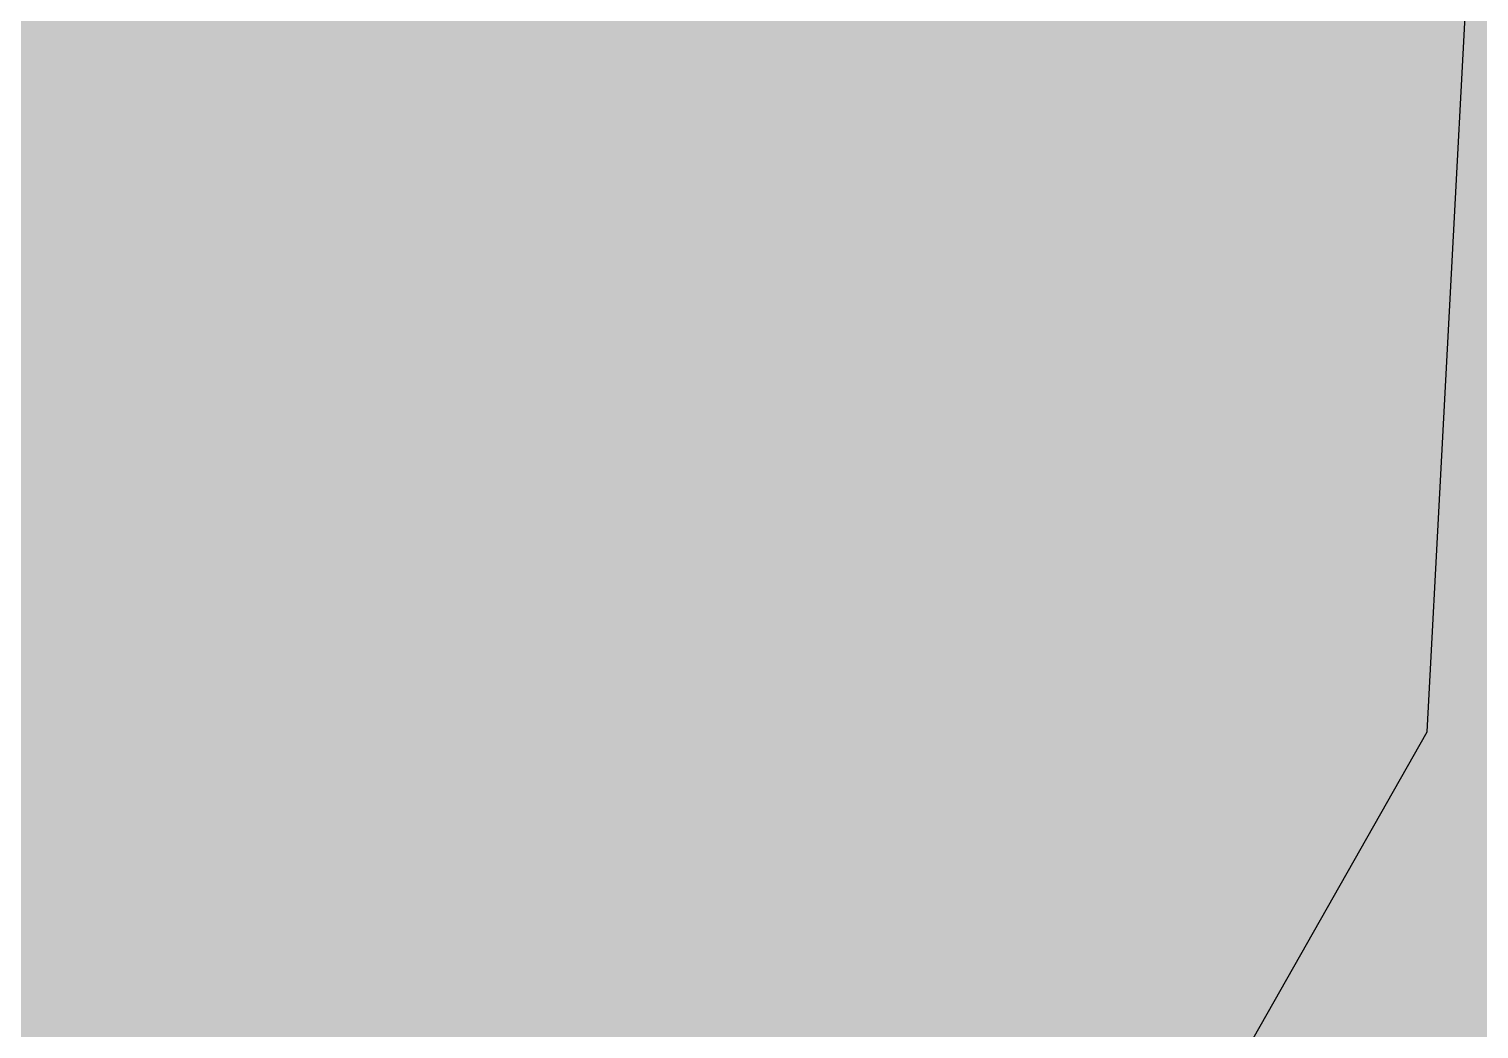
# Model space of a CAD drawing. Extents: x 327443 to 331974, y 6141950 to 6143778.
# Drawn here: x 329902.606 to 329905.744, y 6142673.971 to 6142676.134 of the extents above; entities that cross this region are included whole.
import ezdxf

# ---------------------------------------------------------------- set-up
doc = ezdxf.new("R2010")
doc.units = 0
doc.header["$LTSCALE"] = 5
doc.layers.add('P-BUFFER-H 30m', color=51, linetype='Continuous')
doc.layers.add('WETLAND', color=143, linetype='Continuous')

msp = doc.modelspace()

# ---------------------------------------------------------------- hatches: boundary and pattern name
at = {"layer": 'P-BUFFER-H 30m'}
h = msp.add_hatch(color=256, dxfattribs=at)
h.dxf.hatch_style = 1
edge = h.paths.add_edge_path()
edge.add_line((329824.3507, 6142785.9848), (329846.2964, 6142772.1568))
edge.add_line((329846.2964, 6142772.1568), (330173.0963, 6142626.7726))
edge.add_line((330173.0963, 6142626.7726), (330458.628, 6142615.8627))
edge.add_arc((330457.4827, 6142585.8891), 29.9955, -2.18816, 87.81184, ccw=False)
edge.add_line((330487.4563, 6142584.7439), (330486.6928, 6142564.7615))
edge.add_arc((330456.7192, 6142565.9067), 29.9955, 267.81184, 357.81184, ccw=False)
edge.add_line((330455.5739, 6142535.9331), (330160.4246, 6142547.2105))
edge.add_arc((330161.5698, 6142577.1841), 29.9955, 246.01706, 267.81184, ccw=False)
edge.add_line((330149.3777, 6142549.7783), (329810.4971, 6142700.5368))
edge.add_arc((329822.6892, 6142727.9427), 29.9955, 237.78488, 246.01706, ccw=False)
edge.add_line((329806.6987, 6142702.5649), (329793.879, 6142710.6426))
edge.add_line((329793.879, 6142710.6426), (329661.5454, 6142710.8991))
edge.add_arc((329661.6035, 6142740.8945), 29.9955, 183.26442, 269.88894, ccw=False)
edge.add_line((329631.6567, 6142739.1864), (329630.516, 6142759.1857))
edge.add_arc((329660.4628, 6142760.8937), 29.9955, 89.88894, 183.26442, ccw=False)
edge.add_line((329660.521, 6142790.8891), (329808.4183, 6142790.6025))
edge.add_arc((329808.3601, 6142760.6071), 29.9955, 57.78488, 89.88894, ccw=False)

# ---------------------------------------------------------------- linework, layer by layer
at = {"layer": 'WETLAND'}
msp.add_lwpolyline([(329878.7238, 6142722.3855), (329928.1725, 6142701.1103), (329928.1725, 6142701.1103), (329917.3917, 6142687.6271), (329922.9214, 6142684.6238), (329925.0571, 6142682.4746), (329924.9986, 6142679.5859), (329923.985, 6142678.4005), (329919.1625, 6142677.7695), (329919.5408, 6142673.6986), (329919.3369, 6142669.2198), (329914.2225, 6142666.3273), (329909.2473, 6142665.8583), (329905.0321, 6142667.8924), (329903.2827, 6142670.4768), (329905.6316, 6142674.6135), (329905.8302, 6142678.3419), (329888.5, 6142679.5), (329865.5, 6142681.5), (329846.9816, 6142686.2742), (329851.2069, 6142699.1069), (329854.7634, 6142715.4651)], dxfattribs=at)

doc.saveas('drawing.dxf')
